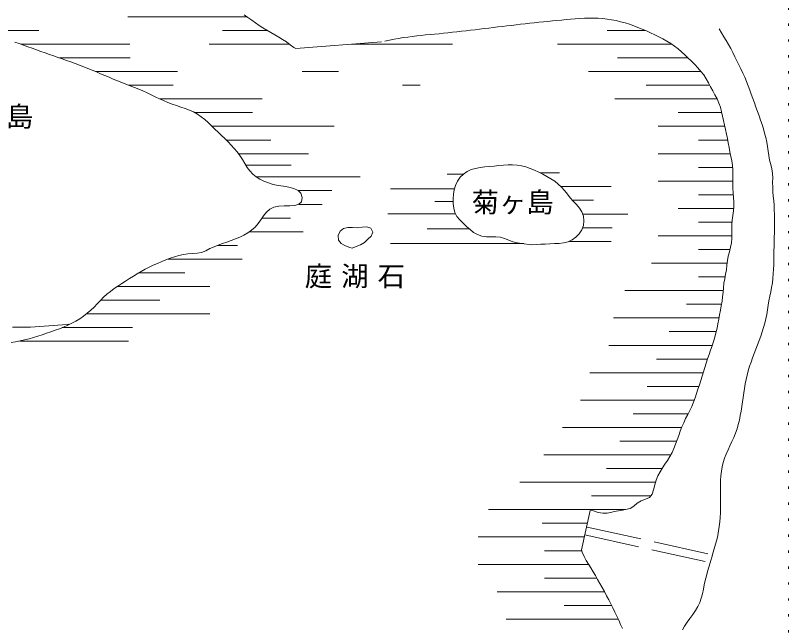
# Model space of a CAD drawing. Units: millimetres, scale not verified. Extents: x 12376 to 409389, y 16384 to 280842.
# Drawn here: x 324748 to 409389, y 143043 to 210004 of the extents above; entities that cross this region are included whole.
import ezdxf
from ezdxf.enums import TextEntityAlignment as Align

# ---------------------------------------------------------------- set-up
doc = ezdxf.new("R2010")
doc.units = ezdxf.units.MM
doc.header["$LTSCALE"] = 1000
doc.linetypes.add('DASHED', pattern=[7.5, 6, -1.5])
doc.linetypes.add('DOTTED', pattern=[1.75, 0.25, -1.5])
doc.layers.add('1-0', color=3, linetype='Continuous', lineweight=13)
doc.layers.add('1-1', color=3, linetype='Continuous', lineweight=13)
doc.styles.add('ＭＳ ゴシック', font='')
doc.styles.get('ＭＳ ゴシック').set_extended_font_data('MS Gothic')

msp = doc.modelspace()

# ---------------------------------------------------------------- linework, layer by layer
at = {"layer": '1-0', "color": 4, "linetype": 'DOTTED'}
msp.add_line((409389, 16384), (409389, 280842), dxfattribs=at)
at = {"layer": '1-0'}
for p, q in [((387677, 155749), (386729, 151464)), ((386729, 151464), (386799, 151207)), ((401051, 150907), (400802, 150035))]:
    msp.add_line(p, q, dxfattribs=at)
at = {"layer": '1-0', "linetype": 'DASHED'}
for p, q in [((387359, 153937), (401049, 150902)), ((387086, 153076), (400802, 150035))]:
    msp.add_line(p, q, dxfattribs=at)
at = {"layer": '1-0'}
for points in [[(349787, 210055), (350204, 209780), (350615, 209494), (351024, 209205), (351433, 208918), (351848, 208639), (352271, 208375), (352702, 208124), (353137, 207878), (353571, 207630), (354000, 207372), (354420, 207097), (354828, 206801), (355234, 206509), (355440, 206384)], [(365178, 207188), (365689, 207301), (366197, 207401), (366699, 207491), (367199, 207571), (367695, 207642), (368188, 207706), (368679, 207764), (369169, 207817), (369657, 207867), (370146, 207914), (370634, 207960), (371122, 208007), (371612, 208055), (372102, 208105), (372594, 208157), (373088, 208210), (373582, 208265), (374077, 208322), (374573, 208379), (375069, 208438), (375566, 208497), (376064, 208557), (376563, 208618), (377061, 208678), (377560, 208739), (378059, 208799), (378558, 208860), (379057, 208919), (379556, 208978), (380055, 209036), (380553, 209092), (381051, 209147), (381549, 209201), (382046, 209254), (382543, 209305), (383040, 209355), (383537, 209403), (384035, 209451), (384533, 209499), (385032, 209545), (385532, 209590), (386032, 209632), (386532, 209667), (387033, 209693), (387533, 209708), (388033, 209709), (388533, 209694), (389031, 209661), (389528, 209607), (390023, 209532), (390515, 209437), (391003, 209322), (391486, 209189), (391963, 209037), (392434, 208870), (392901, 208691), (393364, 208502), (393824, 208306), (394282, 208104), (394735, 207893), (395184, 207671), (395627, 207435), (396062, 207185), (396486, 206920), (396899, 206637), (397297, 206336), (397680, 206017), (398051, 205683), (398412, 205336), (398766, 204980), (399115, 204618), (399458, 204251), (399789, 203874), (400098, 203481), (400376, 203068), (400623, 202635), (400857, 202192), (401096, 201750), (401337, 201309), (401564, 200863), (401764, 200407), (401925, 199936), (402054, 199452), (402168, 198964), (402281, 198475), (402394, 197988), (402504, 197500), (402608, 197012), (402704, 196522), (402793, 196030), (402881, 195538), (402975, 195045), (403072, 194553), (403163, 194060), (403237, 193566), (403286, 193070), (403301, 192572), (403293, 192072), (403284, 191571), (403293, 191070), (403330, 190570), (403377, 190071), (403411, 189573), (403410, 189075), (403365, 188579), (403297, 188083), (403227, 187586), (403177, 187088), (403166, 186586), (403182, 186084), (403188, 185584), (403144, 185090), (403041, 184603), (402911, 184118), (402791, 183630), (402705, 183137), (402642, 182641), (402581, 182145), (402501, 181651), (402405, 181160), (402316, 180668), (402255, 180173), (402216, 179674), (402173, 179176), (402106, 178681), (402020, 178188), (401927, 177696), (401837, 177203), (401748, 176710), (401656, 176218), (401557, 175728), (401447, 175240), (401322, 174757), (401177, 174279), (401019, 173805), (400853, 173333), (400688, 172860), (400525, 172388), (400367, 171913), (400216, 171437), (400071, 170958), (399929, 170479), (399783, 170001), (399628, 169526), (399468, 169052), (399307, 168578), (399148, 168103), (398981, 167632), (398792, 167170), (398575, 166720), (398345, 166275), (398120, 165828), (397911, 165374), (397717, 164914), (397535, 164448), (397362, 163977), (397195, 163504), (397026, 163032), (396843, 162567), (396636, 162113), (396395, 161675), (396126, 161251), (395847, 160836), (395573, 160423), (395316, 160004), (395088, 159564), (394896, 159090), (394749, 158572), (394617, 158039), (394442, 157556), (394163, 157189), (393736, 156985), (393245, 156832), (392822, 156563), (392453, 156221), (392033, 155979), (391549, 155854), (391037, 155772), (390531, 155672), (390035, 155562), (389543, 155482), (389049, 155468), (388547, 155557), (388050, 155705), (387677, 155749)], [(401797, 208534), (402058, 208108), (402316, 207679), (402568, 207248), (402814, 206812), (403053, 206373), (403286, 205930), (403515, 205486), (403739, 205039), (403959, 204590), (404175, 204139), (404386, 203685), (404588, 203228), (404780, 202766), (404962, 202301), (405138, 201833), (405310, 201363), (405481, 200893), (405652, 200423), (405823, 199954), (405995, 199484), (406164, 199014), (406330, 198542), (406489, 198067), (406638, 197589), (406775, 197107), (406895, 196621), (406996, 196132), (407074, 195638), (407142, 195143), (407216, 194648), (407316, 194157), (407440, 193670), (407558, 193183), (407639, 192692), (407659, 192195), (407648, 191693), (407654, 191192), (407682, 190693), (407723, 190195), (407766, 189697), (407800, 189198), (407825, 188700), (407842, 188201), (407851, 187702), (407854, 187202), (407851, 186702), (407844, 186202), (407833, 185702), (407821, 185201), (407807, 184701), (407794, 184200), (407781, 183698), (407771, 183197), (407761, 182695), (407748, 182194), (407724, 181695), (407682, 181197), (407618, 180703), (407532, 180211), (407433, 179721), (407334, 179230), (407244, 178737), (407167, 178242), (407093, 177747), (407014, 177253), (406921, 176763), (406804, 176278), (406665, 175799), (406509, 175323), (406341, 174850), (406166, 174380), (405987, 173910), (405807, 173441), (405629, 172972), (405455, 172502), (405288, 172030), (405130, 171557), (404984, 171080), (404852, 170600), (404738, 170116), (404640, 169628), (404556, 169136), (404481, 168642), (404411, 168146), (404343, 167650), (404272, 167153), (404195, 166657), (404108, 166164), (404007, 165673), (403889, 165186), (403751, 164705), (403590, 164231), (403403, 163766), (403196, 163307), (402979, 162852), (402764, 162398), (402560, 161942), (402378, 161481), (402229, 161013), (402115, 160536), (402033, 160051), (401977, 159559), (401943, 159062), (401926, 158560), (401923, 158055), (401927, 157547), (401935, 157038), (401941, 156529), (401942, 156020), (401932, 155513), (401907, 155009), (401865, 154508), (401805, 154011), (401728, 153517), (401634, 153027), (401522, 152540), (401394, 152058), (401255, 151577), (401110, 151098), (401051, 150907)], [(324270, 174174), (324767, 174243), (325260, 174333), (325747, 174442), (326231, 174568), (326710, 174708), (327188, 174859), (327663, 175017), (328137, 175180), (328611, 175345), (329084, 175511), (329555, 175682), (330021, 175863), (330481, 176059), (330932, 176275), (331371, 176514), (331798, 176776), (332211, 177061), (332609, 177368), (332989, 177696), (333351, 178043), (333701, 178402), (334047, 178764), (334398, 179118), (334764, 179456), (335149, 179771), (335551, 180067), (335965, 180349), (336387, 180622), (336810, 180893), (337233, 181165), (337655, 181435), (338079, 181701), (338508, 181959), (338943, 182203), (339386, 182431), (339838, 182641), (340298, 182838), (340762, 183026), (341228, 183211), (341695, 183392), (342166, 183559), (342644, 183702), (343131, 183812), (343628, 183886), (344134, 183924), (344639, 183962), (345130, 184046), (345592, 184220), (346037, 184452), (346492, 184661), (346956, 184846), (347426, 185016), (347898, 185179), (348371, 185344), (348840, 185520), (349302, 185713), (349753, 185934), (350188, 186187), (350598, 186478), (350977, 186810), (351316, 187190), (351617, 187611), (351908, 188040), (352221, 188440), (352585, 188773), (353033, 189002), (353578, 189108), (354179, 189135), (354782, 189140), (355334, 189181), (355780, 189313), (356066, 189596), (356143, 190065), (356005, 190521), (355687, 190838), (355235, 191047), (354693, 191183), (354104, 191282), (353515, 191378), (352957, 191498), (352434, 191646), (351949, 191828), (351503, 192047), (351096, 192307), (350729, 192610), (350405, 192961), (350120, 193360), (349858, 193789), (349598, 194223), (349321, 194643), (349021, 195043), (348701, 195425), (348366, 195794), (348018, 196152), (347661, 196503), (347298, 196850), (346933, 197198), (346568, 197549), (346207, 197904), (345844, 198257), (345473, 198596), (345088, 198911), (344682, 199191), (344250, 199427), (343797, 199628), (343328, 199803), (342850, 199965), (342369, 200122), (341891, 200288), (341422, 200470), (340962, 200669), (340508, 200878), (340058, 201094), (339608, 201311), (339156, 201523), (338701, 201727), (338241, 201923), (337779, 202112), (337314, 202297), (336848, 202480), (336382, 202663), (335917, 202848), (335454, 203037), (334993, 203230), (334533, 203426), (334073, 203622), (333612, 203816), (333150, 204007), (332687, 204194), (332221, 204377), (331754, 204555), (331286, 204731), (330816, 204904), (330346, 205074), (329875, 205241), (329403, 205407), (328931, 205572), (328459, 205736), (327986, 205900), (327514, 206065), (327043, 206232), (326572, 206401), (326103, 206573), (325633, 206747), (325164, 206920), (324694, 207092)], [(381261, 184886), (381756, 184909), (382252, 184933), (382750, 184956), (383251, 184980), (383756, 185005), (384264, 185032), (384766, 185089), (385247, 185212), (385696, 185430), (386112, 185726), (386473, 186088), (386755, 186511), (386932, 186988), (386992, 187498), (386935, 188004), (386762, 188469), (386494, 188884), (386167, 189271), (385823, 189648), (385494, 190036), (385182, 190431), (384870, 190820), (384541, 191188), (384180, 191525), (383789, 191830), (383372, 192109), (382936, 192368), (382488, 192612), (382032, 192844), (381569, 193059), (381101, 193250), (380627, 193410), (380148, 193533), (379665, 193611), (379178, 193643), (378686, 193637), (378188, 193605), (377684, 193556), (377173, 193501), (376655, 193451), (376133, 193402), (375616, 193339), (375115, 193247), (374638, 193108), (374194, 192907), (373794, 192628), (373444, 192268), (373153, 191846), (372928, 191383), (372775, 190897), (372695, 190405), (372669, 189905), (372681, 189396), (372733, 188888), (372855, 188406), (373077, 187975), (373390, 187593), (373758, 187240), (374145, 186896), (374525, 186550), (374912, 186232), (375334, 185984), (375806, 185833), (376310, 185763), (376822, 185749), (377329, 185747), (377823, 185707), (378297, 185580), (378754, 185375), (379219, 185190), (379702, 185079), (380191, 185027)], [(324406, 175835), (324907, 175832), (325407, 175836), (325907, 175847), (326407, 175863), (326907, 175884), (327407, 175911), (327906, 175944), (328405, 175980), (328903, 176020), (329401, 176063), (329899, 176108), (330397, 176154), (330603, 176173)], [(386799, 151207), (386997, 150720), (387226, 150284), (387474, 149875), (387729, 149469), (387984, 149053), (388238, 148629), (388490, 148197), (388739, 147760), (388986, 147318), (389230, 146872), (389469, 146425), (389704, 145978), (389933, 145530), (390158, 145082), (390377, 144633), (390591, 144183), (390800, 143730), (391002, 143275), (391200, 142816)], [(400802, 150035), (400665, 149555), (400531, 149074), (400401, 148591), (400279, 148106), (400168, 147617), (400064, 147125), (399957, 146635), (399829, 146152), (399665, 145679), (399452, 145223), (399190, 144784), (398896, 144356), (398589, 143936), (398288, 143518), (398012, 143097), (397779, 142669)]]:
    msp.add_lwpolyline(points, dxfattribs=at)
msp.add_lwpolyline([(361595, 184512), (362057, 184700), (362531, 184883), (362960, 185131), (363323, 185480), (363709, 185810), (363888, 186270), (363660, 186705), (363208, 186858), (362703, 186818), (362170, 186750), (361637, 186760), (361127, 186769), (360666, 186663), (360286, 186351), (360067, 185881), (360102, 185382), (360423, 185002), (360870, 184750), (361340, 184585)], close=True, dxfattribs=at)
at = {"layer": '1-1', "color": 4}
for p, q in [((350089, 209856), (337036, 209856)), ((320623, 208356), (327316, 208356)), ((347423, 208356), (352317, 208356)), ((389539, 208356), (393700, 208356)), ((337284, 206856), (325366, 206856)), ((354737, 206856), (345940, 206856)), ((372584, 206856), (361590, 206856)), ((396576, 206856), (384089, 206856)), ((329552, 205356), (337318, 205356)), ((390649, 205356), (398390, 205356)), ((342491, 203856), (333517, 203856)), ((360116, 203856), (356124, 203856)), ((399800, 203856), (387503, 203856)), ((337151, 202356), (342015, 202356)), ((367108, 202356), (369067, 202356)), ((393795, 202356), (400765, 202356)), ((351774, 200856), (340573, 200856)), ((401570, 200856), (390369, 200856)), ((344381, 199356), (350704, 199356)), ((397290, 199356), (402066, 199356)), ((359645, 197856), (346243, 197856)), ((402406, 197856), (395104, 197856)), ((347815, 196356), (352712, 196356)), ((399538, 196356), (402734, 196356)), ((356837, 194856), (349170, 194856)), ((403013, 194856), (395104, 194856)), ((349986, 193581), (354934, 193581)), ((399538, 193356), (403251, 193356)), ((351093, 192306), (362485, 192306)), ((373802, 192622), (372022, 192622)), ((382224, 192746), (384321, 192746)), ((403260, 191856), (395104, 191856)), ((355705, 190806), (359393, 190806)), ((365827, 190998), (372800, 190998)), ((384478, 191246), (389973, 191246)), ((370652, 189626), (372677, 189625)), ((385742, 189746), (388021, 189746)), ((399538, 190356), (403350, 190356)), ((355772, 189306), (358316, 189306)), ((403366, 188856), (397291, 188856)), ((372936, 188252), (365525, 188261)), ((391806, 188227), (386851, 188233)), ((354858, 187806), (351747, 187806)), ((399538, 187356), (403201, 187356)), ((350348, 186306), (356242, 186306)), ((369830, 186627), (374447, 186624)), ((386839, 186746), (390096, 186746)), ((403183, 185856), (395104, 185856)), ((349042, 184806), (346857, 184806)), ((365827, 184998), (380413, 184998)), ((385318, 185246), (389973, 185246)), ((399538, 184356), (402975, 184356)), ((341479, 183306), (349583, 183306)), ((402660, 182856), (394389, 182856)), ((338260, 181806), (343282, 181806)), ((399538, 181356), (402435, 181356)), ((335890, 180306), (346016, 180306)), ((402227, 179856), (391458, 179856)), ((334095, 178806), (340547, 178806)), ((398219, 178356), (402049, 178356)), ((332545, 177306), (346016, 177306)), ((401773, 176856), (390207, 176856)), ((329845, 175806), (337574, 175806)), ((396304, 175356), (401474, 175356)), ((325235, 174330), (337112, 174314)), ((401028, 173856), (389699, 173856)), ((394928, 172356), (400511, 172356)), ((400043, 170856), (387618, 170856)), ((393920, 169356), (399528, 169356)), ((399066, 167856), (386609, 167856)), ((392376, 166356), (398383, 166356)), ((397697, 164856), (384656, 164856)), ((390926, 163356), (397141, 163356)), ((396495, 161856), (382608, 161856)), ((389444, 160356), (395537, 160356)), ((394833, 158856), (379978, 158856)), ((387823, 157356), (394278, 157356)), ((391556, 155856), (376540, 155856)), ((382413, 154356), (387371, 154356)), ((382483, 154356), (387371, 154356)), ((387041, 152856), (375401, 152856)), ((382681, 151356), (386759, 151356)), ((387486, 149856), (375401, 149856)), ((382681, 148356), (388381, 148356)), ((389240, 146856), (377501, 146856)), ((384819, 145356), (390023, 145356)), ((390754, 143856), (378458, 143856))]:
    msp.add_line(p, q, dxfattribs=at)
at = {"layer": '1-1'}
for p, q in [((355440, 206384), (364809, 207109)), ((380191, 185027), (381261, 184886))]:
    msp.add_line(p, q, dxfattribs=at)

# ---------------------------------------------------------------- texts
at = {"layer": '1-0', "style": 'ＭＳ ゴシック'}
for s, p in [('天\u3000神\u3000島', (311722, 197173)), ('菊ヶ島', (374698, 187777))]:
    msp.add_text(s, height=2199, dxfattribs=at).set_placement(p, align=Align.BOTTOM_LEFT)
at = {"layer": '1-0', "insert": (356420, 180088), "char_height": 2199, "attachment_point": 7, "style": 'ＭＳ ゴシック'}
msp.add_mtext('\\T1.33;庭湖石', dxfattribs=at)

doc.saveas('drawing.dxf')
